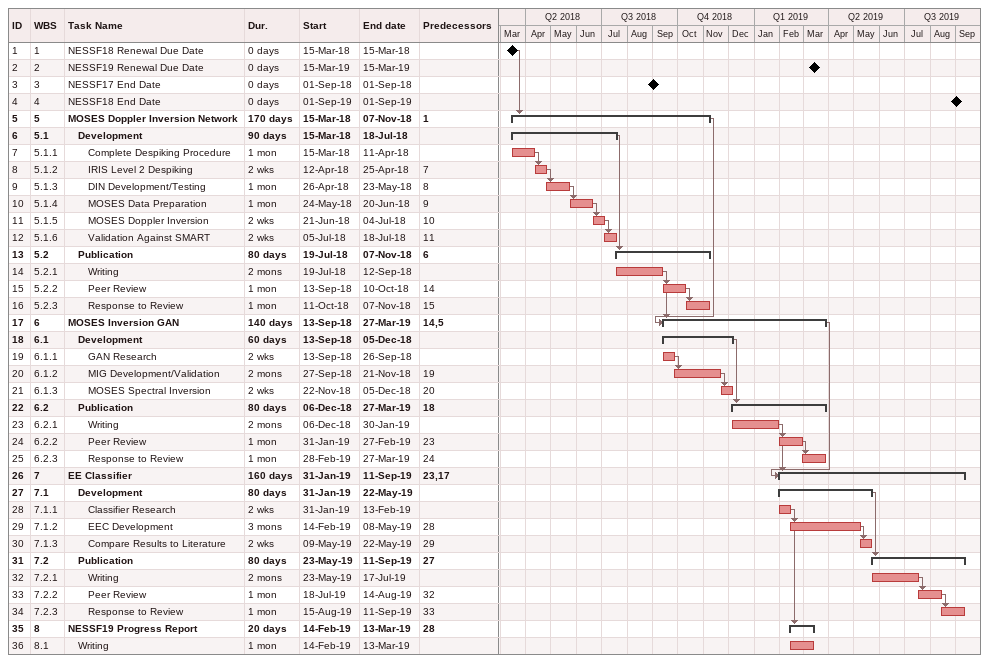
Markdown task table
| ID | WBS | Task | Duration | Start | Finish | Predecessors |
|---|---|---|---|---|---|---|
| 1 | 1 | NESSF18 Renewal Due Date | 0d | 2018-03-15 | 2018-03-15 |  |
| 2 | 2 | NESSF19 Renewal Due Date | 0d | 2019-03-15 | 2019-03-15 |  |
| 3 | 3 | NESSF17 End Date | 0d | 2018-09-01 | 2018-09-01 |  |
| 4 | 4 | NESSF18 End Date | 0d | 2019-09-01 | 2019-09-01 |  |
| 5 | 5 | **MOSES Doppler Inversion Network** | 170d | 2018-03-15 | 2018-11-07 | 1 |
| 6 | 5.1 | **Development** | 90d | 2018-03-15 | 2018-07-18 |  |
| 7 | 5.1.1 | Complete Despiking Procedure | 1mo | 2018-03-15 | 2018-04-11 |  |
| 8 | 5.1.2 | IRIS Level 2 Despiking | 2w | 2018-04-12 | 2018-04-25 | 7 |
| 9 | 5.1.3 | DIN Development/Testing | 1mo | 2018-04-26 | 2018-05-23 | 8 |
| 10 | 5.1.4 | MOSES Data Preparation | 1mo | 2018-05-24 | 2018-06-20 | 9 |
| 11 | 5.1.5 | MOSES Doppler Inversion | 2w | 2018-06-21 | 2018-07-04 | 10 |
| 12 | 5.1.6 | Validation Against SMART | 2w | 2018-07-05 | 2018-07-18 | 11 |
| 13 | 5.2 | **Publication** | 80d | 2018-07-19 | 2018-11-07 | 6 |
| 14 | 5.2.1 | Writing | 2mo | 2018-07-19 | 2018-09-12 |  |
| 15 | 5.2.2 | Peer Review | 1mo | 2018-09-13 | 2018-10-10 | 14 |
| 16 | 5.2.3 | Response to Review | 1mo | 2018-10-11 | 2018-11-07 | 15 |
| 17 | 6 | **MOSES Inversion GAN** | 140d | 2018-09-13 | 2019-03-27 | 14, 5 |
| 18 | 6.1 | **Development** | 60d | 2018-09-13 | 2018-12-05 |  |
| 19 | 6.1.1 | GAN Research | 2w | 2018-09-13 | 2018-09-26 |  |
| 20 | 6.1.2 | MIG Development/Validation | 2mo | 2018-09-27 | 2018-11-21 | 19 |
| 21 | 6.1.3 | MOSES Spectral Inversion | 2w | 2018-11-22 | 2018-12-05 | 20 |
| 22 | 6.2 | **Publication** | 80d | 2018-12-06 | 2019-03-27 | 18 |
| 23 | 6.2.1 | Writing | 2mo | 2018-12-06 | 2019-01-30 |  |
| 24 | 6.2.2 | Peer Review | 1mo | 2019-01-31 | 2019-02-27 | 23 |
| 25 | 6.2.3 | Response to Review | 1mo | 2019-02-28 | 2019-03-27 | 24 |
| 26 | 7 | **EE Classifier** | 160d | 2019-01-31 | 2019-09-11 | 23, 17 |
| 27 | 7.1 | **Development** | 80d | 2019-01-31 | 2019-05-22 |  |
| 28 | 7.1.1 | Classifier Research | 2w | 2019-01-31 | 2019-02-13 |  |
| 29 | 7.1.2 | EEC Development | 3mo | 2019-02-14 | 2019-05-08 | 28 |
| 30 | 7.1.3 | Compare Results to Literature | 2w | 2019-05-09 | 2019-05-22 | 29 |
| 31 | 7.2 | **Publication** | 80d | 2019-05-23 | 2019-09-11 | 27 |
| 32 | 7.2.1 | Writing | 2mo | 2019-05-23 | 2019-07-17 |  |
| 33 | 7.2.2 | Peer Review | 1mo | 2019-07-18 | 2019-08-14 | 32 |
| 34 | 7.2.3 | Response to Review | 1mo | 2019-08-15 | 2019-09-11 | 33 |
| 35 | 8 | **NESSF19 Progress Report** | 20d | 2019-02-14 | 2019-03-13 | 28 |
| 36 | 8.1 | Writing | 1mo | 2019-02-14 | 2019-03-13 |  |
